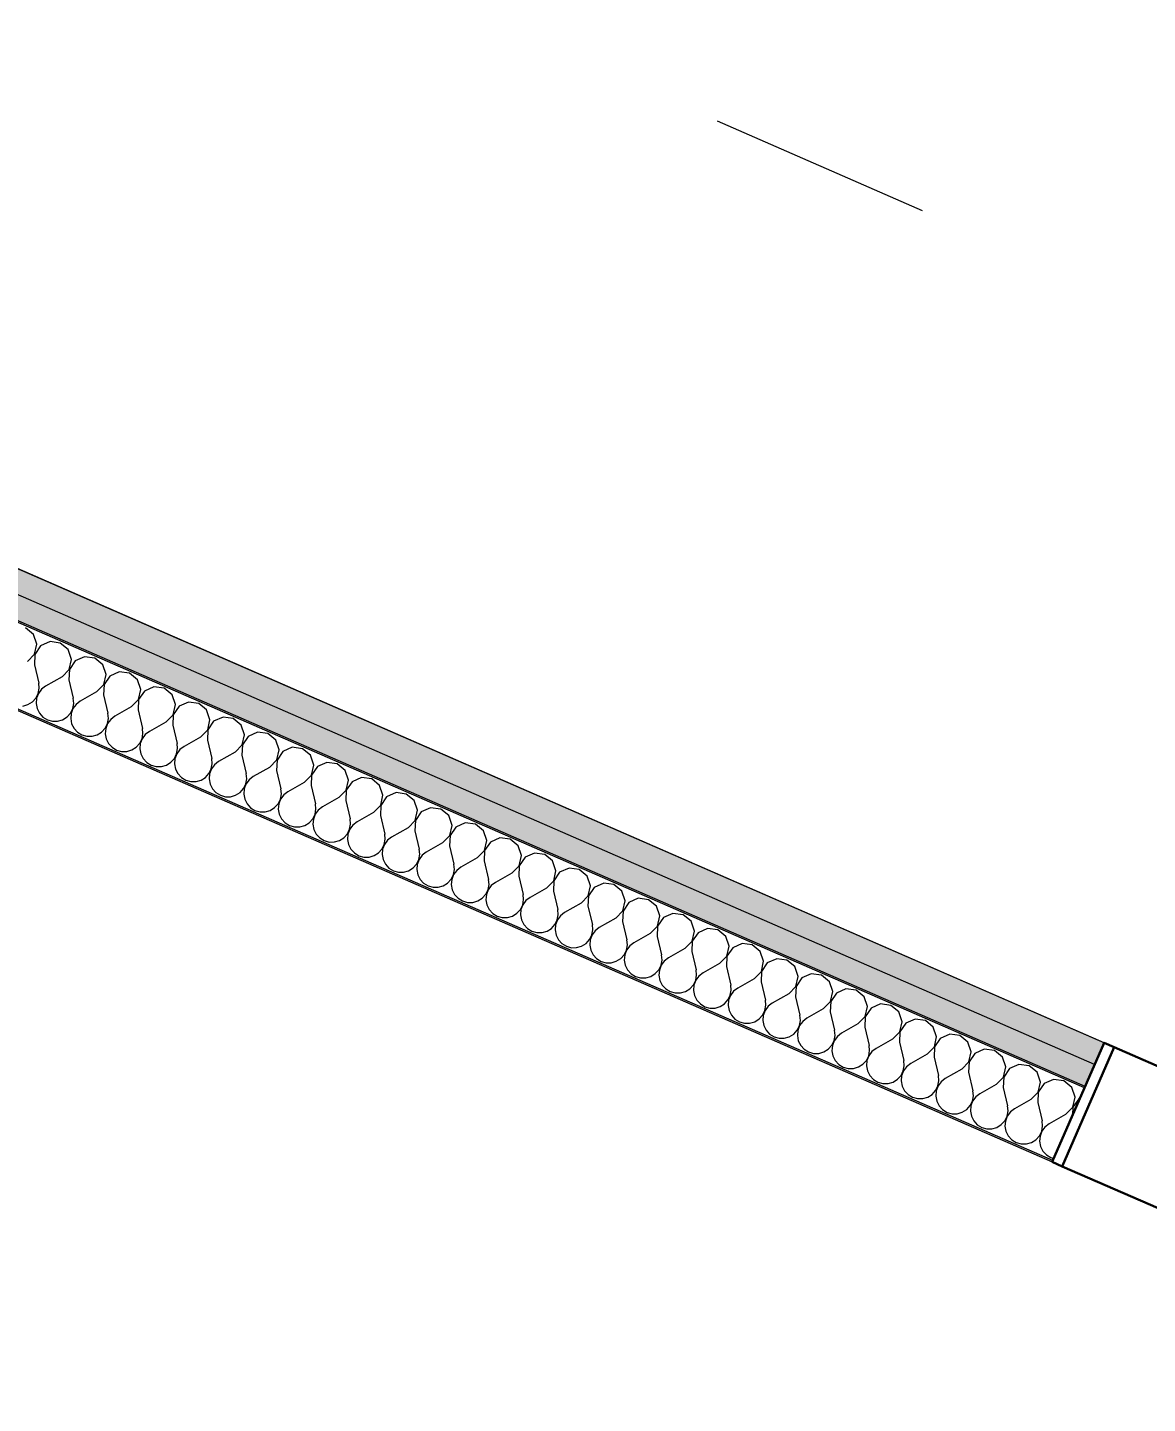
# Model space of a CAD drawing. Header units: millimetres. Extents: x -99530 to 90294, y -97212 to 56397.
# Drawn here: x -27936 to -27230, y -31051 to -30184 of the extents above; entities that cross this region are included whole.
import ezdxf
from ezdxf.enums import TextEntityAlignment as Align

# ---------------------------------------------------------------- set-up
doc = ezdxf.new("R2010")
doc.units = ezdxf.units.MM
doc.header["$MEASUREMENT"] = 0
doc.linetypes.add('Double Dashed', pattern=[1093.611073, 529.166651, -211.666656, 141.111112, -211.666656])
for name, color, linetype in [('New_A-05-M_Gross_Int_Circulation', 7, 'Continuous'), ('New_A-15-MG_Structural_Grid_Phase_2', 7, 'Continuous'), ('New_A-25-M_Wall_Int', 7, 'Continuous'), ('New_A-95-D_Dim_Grid.Dim', 7, 'Continuous'), ('New_ArchiCAD Doors', 7, 'Continuous')]:
    doc.layers.add(name, color=color, linetype=linetype)
for name, color, linetype, lineweight, true_color in [('New_A-05-M_Gross_Int_Circulation_Pen_No__74', 7, 'Continuous', 20, 0x606060), ('New_A-15-MG_Structural_Grid_Phase_2_Pen_No__222', 7, 'Continuous', 13, 0x65af33), ('New_A-25-M_Wall_Int_Pen_No__107', 7, 'Continuous', 15, 0xa6a6a6), ('New_ArchiCAD Doors_Pen_No__43', 7, 'Continuous', 30, 0x444444)]:
    doc.layers.add(name, color=color, linetype=linetype, lineweight=lineweight, true_color=true_color)
for name, color, linetype, lineweight in [('New_A-25-M_Wall_Int_Pen_No__1', 7, 'Continuous', 13), ('New_A-95-D_Dim_Grid.Dim_Pen_No__4', 7, 'Continuous', 20), ('New_ArchiCAD Doors_Pen_No__1', 7, 'Continuous', 13), ('New_ArchiCAD Zone Stamps_Pen_No__6', 7, 'Continuous', 35)]:
    doc.layers.add(name, color=color, linetype=linetype, lineweight=lineweight)
doc.styles.add('GENERATED_STYLE_1', font='')
doc.styles.add('GENERATED_STYLE_3', font='')
doc.styles.add('GENERATED_STYLE_4', font='')
doc.styles.get('GENERATED_STYLE_1').set_extended_font_data('Arial', bold=True)
doc.styles.get('GENERATED_STYLE_3').set_extended_font_data('Arial')
doc.styles.get('GENERATED_STYLE_4').set_extended_font_data('Swis721 BT')
doc.dimstyles.new('GENERATED_STYLE__2', dxfattribs={"dimtxt": 300, "dimasz": 95, "dimexe": 0.18, "dimexo": 0, "dimgap": 0.09, "dimtad": 1, "dimdec": 0, "dimzin": 0, "dimdsep": 46, "dimtxsty": 'GENERATED_STYLE_4', "dimblk": 'ARROWHEAD_2', "dimblk1": 'ARROWHEAD_2', "dimblk2": 'ARROWHEAD_2', "dimcen": 0.09, "dimclrd": 7, "dimclre": 7, "dimclrt": 7, "dimadec": 0, "dimazin": 0, "dimtfac": 1, "dimtdec": 4, "dimtmove": 0, "dimatfit": 3, "dimfxl": 1, "dimtolj": 1, "dimtzin": 0, "dimarcsym": 0})
doc.dimstyles.new('GENERATED_STYLE__3', dxfattribs={"dimtxt": 300, "dimasz": 95, "dimexe": 0.18, "dimexo": 0, "dimgap": 0.09, "dimtad": 1, "dimdec": 0, "dimzin": 0, "dimdsep": 46, "dimtxsty": 'GENERATED_STYLE_4', "dimblk": 'ARROWHEAD_2', "dimblk1": 'ARROWHEAD_2', "dimblk2": 'ARROWHEAD_2', "dimcen": 0.09, "dimclrd": 7, "dimclre": 7, "dimclrt": 7, "dimadec": 0, "dimazin": 0, "dimtfac": 1, "dimtdec": 4, "dimtmove": 2, "dimatfit": 3, "dimfxl": 1, "dimtolj": 1, "dimtzin": 0, "dimarcsym": 0})

# ---------------------------------------------------------------- blocks, each defined once
blk = doc.blocks.new('Entrance Lobby_INB 0150_36_1', base_point=(-25522.95, -29171.48))
at = {"layer": 'New_A-05-M_Gross_Int_Circulation_Pen_No__74', "linetype": 'Continuous'}
blk.add_line((-30866.17, -29250.25), (-23749, -32353.57), dxfattribs=at)
at = {"layer": 'New_ArchiCAD Zone Stamps_Pen_No__6'}
for tag, height, style, p in [('ROOM_NAME', 250, 'GENERATED_STYLE_1', (-26251.09, -27657.51)), ('zoneNameLine2', 250, 'GENERATED_STYLE_1', (-26439.52, -28089.65)), ('ROOM_NUMBER', 200, 'GENERATED_STYLE_3', (-26627.96, -28510.35)), ('measuredAreaCode', 200, 'GENERATED_STYLE_3', (-26784.98, -28870.46)), ('DUMMY_649', 200, 'GENERATED_STYLE_3', (-26477.58, -29004.5)), ('DUMMY_650', 200, 'GENERATED_STYLE_3', (-25988.24, -29217.88)), ('DUMMY_651', 133.33, 'GENERATED_STYLE_3', (-25708.95, -29324.43))]:
    blk.add_attdef(tag, text='', height=height, rotation=336.44041, dxfattribs=dict(at, style=style)).set_placement(p, align=Align.TOP_LEFT)
blk = doc.blocks.new('*X703')
at = {"layer": 'New_A-25-M_Wall_Int_Pen_No__107', "linetype": 'Continuous'}
for p, q in [((-27932.4, -30566.46), (-27937.43, -30562.33)), ((-27930.3, -30572.62), (-27932.4, -30566.46)), ((-27931.75, -30578.96), (-27930.3, -30572.62)), ((-27928, -30573.63), (-27931.66, -30579)), ((-27922.05, -30570.98), (-27928, -30573.63)), ((-27915.6, -30571.85), (-27922.05, -30570.98)), ((-27910.58, -30575.98), (-27915.6, -30571.85)), ((-27936.31, -30583.6), (-27931.75, -30578.96)), ((-27931.66, -30579), (-27931.95, -30585.5)), ((-27908.47, -30582.14), (-27910.58, -30575.98)), ((-27909.92, -30588.48), (-27908.47, -30582.14)), ((-27900.23, -30580.49), (-27906.17, -30583.14)), ((-27893.78, -30581.37), (-27900.23, -30580.49)), ((-27888.75, -30585.5), (-27893.78, -30581.37)), ((-27931.95, -30585.5), (-27929.21, -30597.09)), ((-27914.49, -30593.12), (-27909.92, -30588.48)), ((-27909.83, -30588.52), (-27910.12, -30595.02)), ((-27906.17, -30583.14), (-27909.83, -30588.52)), ((-27886.65, -30591.65), (-27888.75, -30585.5)), ((-27878.4, -30590.01), (-27884.35, -30592.66)), ((-27871.95, -30590.88), (-27878.4, -30590.01)), ((-27866.93, -30595.01), (-27871.95, -30590.88)), ((-27928.9, -30600.36), (-27929.21, -30597.09)), ((-27924.84, -30598.99), (-27927.45, -30600.99)), ((-27914.49, -30593.12), (-27924.84, -30598.99)), ((-27910.12, -30595.02), (-27907.38, -30606.6)), ((-27892.66, -30602.63), (-27888.1, -30598)), ((-27888.01, -30598.04), (-27888.3, -30604.54)), ((-27888.1, -30598), (-27886.65, -30591.65)), ((-27884.35, -30592.66), (-27888.01, -30598.04)), ((-27864.82, -30601.17), (-27866.93, -30595.01)), ((-27856.58, -30599.53), (-27862.52, -30602.18)), ((-27850.13, -30600.4), (-27856.58, -30599.53)), ((-27933.16, -30608.96), (-27930.95, -30606.53)), ((-27930.95, -30606.53), (-27929.5, -30603.59)), ((-27930.57, -30606.7), (-27930.86, -30609.97)), ((-27929.41, -30603.63), (-27930.57, -30606.7)), ((-27929.5, -30603.59), (-27928.9, -30600.36)), ((-27927.45, -30600.99), (-27929.41, -30603.63)), ((-27907.07, -30609.87), (-27907.38, -30606.6)), ((-27903.02, -30608.51), (-27905.62, -30610.51)), ((-27892.66, -30602.63), (-27903.02, -30608.51)), ((-27888.3, -30604.54), (-27885.56, -30616.12)), ((-27870.84, -30612.15), (-27866.27, -30607.51)), ((-27866.18, -30607.55), (-27866.47, -30614.05)), ((-27866.27, -30607.51), (-27864.82, -30601.17)), ((-27862.52, -30602.18), (-27866.18, -30607.55)), ((-27845.1, -30604.53), (-27850.13, -30600.4)), ((-27843, -30610.69), (-27845.1, -30604.53)), ((-27939.1, -30611.61), (-27935.95, -30610.7)), ((-27935.95, -30610.7), (-27933.16, -30608.96)), ((-27930.86, -30609.97), (-27930.23, -30613.19)), ((-27930.23, -30613.19), (-27928.75, -30616.13)), ((-27928.75, -30616.13), (-27926.53, -30618.54)), ((-27911.33, -30618.48), (-27909.13, -30616.05)), ((-27909.13, -30616.05), (-27907.67, -30613.1)), ((-27908.75, -30616.21), (-27909.03, -30619.49)), ((-27907.58, -30613.14), (-27908.75, -30616.21)), ((-27907.67, -30613.1), (-27907.07, -30609.87)), ((-27905.62, -30610.51), (-27907.58, -30613.14)), ((-27885.25, -30619.39), (-27885.56, -30616.12)), ((-27870.84, -30612.15), (-27881.19, -30618.02)), ((-27866.47, -30614.05), (-27863.73, -30625.64)), ((-27849.01, -30621.67), (-27844.45, -30617.03)), ((-27844.36, -30617.07), (-27844.65, -30623.57)), ((-27844.45, -30617.03), (-27843, -30610.69)), ((-27840.7, -30611.69), (-27844.36, -30617.07)), ((-27834.75, -30609.04), (-27840.7, -30611.69)), ((-27828.3, -30609.92), (-27834.75, -30609.04)), ((-27823.28, -30614.05), (-27828.3, -30609.92)), ((-27821.17, -30620.2), (-27823.28, -30614.05)), ((-27926.53, -30618.54), (-27923.73, -30620.26)), ((-27923.73, -30620.26), (-27920.56, -30621.14)), ((-27920.56, -30621.14), (-27917.28, -30621.13)), ((-27917.28, -30621.13), (-27914.12, -30620.22)), ((-27914.12, -30620.22), (-27911.33, -30618.48)), ((-27909.03, -30619.49), (-27908.41, -30622.71)), ((-27908.41, -30622.71), (-27906.93, -30625.64)), ((-27906.93, -30625.64), (-27904.7, -30628.06)), ((-27889.51, -30628), (-27887.3, -30625.56)), ((-27887.3, -30625.56), (-27885.85, -30622.62)), ((-27886.92, -30625.73), (-27887.21, -30629)), ((-27885.76, -30622.66), (-27886.92, -30625.73)), ((-27885.85, -30622.62), (-27885.25, -30619.39)), ((-27883.8, -30620.02), (-27885.76, -30622.66)), ((-27881.19, -30618.02), (-27883.8, -30620.02)), ((-27863.42, -30628.91), (-27863.73, -30625.64)), ((-27849.01, -30621.67), (-27859.37, -30627.54)), ((-27844.65, -30623.57), (-27841.91, -30635.15)), ((-27822.62, -30626.55), (-27821.17, -30620.2)), ((-27818.87, -30621.21), (-27822.53, -30626.59)), ((-27812.93, -30618.56), (-27818.87, -30621.21)), ((-27806.48, -30619.43), (-27812.93, -30618.56)), ((-27801.45, -30623.56), (-27806.48, -30619.43)), ((-27799.35, -30629.72), (-27801.45, -30623.56)), ((-27904.7, -30628.06), (-27901.9, -30629.77)), ((-27901.9, -30629.77), (-27898.74, -30630.66)), ((-27898.74, -30630.66), (-27895.45, -30630.65)), ((-27895.45, -30630.65), (-27892.3, -30629.74)), ((-27892.3, -30629.74), (-27889.51, -30628)), ((-27887.21, -30629), (-27886.58, -30632.23)), ((-27886.58, -30632.23), (-27885.1, -30635.16)), ((-27865.48, -30635.08), (-27864.02, -30632.14)), ((-27863.93, -30632.18), (-27865.1, -30635.25)), ((-27864.02, -30632.14), (-27863.42, -30628.91)), ((-27861.97, -30629.54), (-27863.93, -30632.18)), ((-27859.37, -30627.54), (-27861.97, -30629.54)), ((-27827.19, -30631.18), (-27837.54, -30637.06)), ((-27827.19, -30631.18), (-27822.62, -30626.55)), ((-27822.53, -30626.59), (-27822.82, -30633.09)), ((-27822.82, -30633.09), (-27820.08, -30644.67)), ((-27800.8, -30636.06), (-27799.35, -30629.72)), ((-27797.05, -30630.73), (-27800.71, -30636.1)), ((-27791.1, -30628.08), (-27797.05, -30630.73)), ((-27784.66, -30628.95), (-27791.1, -30628.08)), ((-27779.63, -30633.08), (-27784.66, -30628.95)), ((-27777.53, -30639.24), (-27779.63, -30633.08)), ((-27885.1, -30635.16), (-27882.88, -30637.58)), ((-27882.88, -30637.58), (-27880.08, -30639.29)), ((-27880.08, -30639.29), (-27876.91, -30640.18)), ((-27876.91, -30640.18), (-27873.63, -30640.16)), ((-27873.63, -30640.16), (-27870.47, -30639.25)), ((-27870.47, -30639.25), (-27867.68, -30637.52)), ((-27867.68, -30637.52), (-27865.48, -30635.08)), ((-27865.1, -30635.25), (-27865.38, -30638.52)), ((-27865.38, -30638.52), (-27864.76, -30641.74)), ((-27864.76, -30641.74), (-27863.28, -30644.68)), ((-27843.65, -30644.6), (-27842.2, -30641.65)), ((-27842.11, -30641.69), (-27843.27, -30644.76)), ((-27842.2, -30641.65), (-27841.6, -30638.42)), ((-27840.15, -30639.06), (-27842.11, -30641.69)), ((-27841.6, -30638.42), (-27841.91, -30635.15)), ((-27837.54, -30637.06), (-27840.15, -30639.06)), ((-27805.36, -30640.7), (-27815.72, -30646.57)), ((-27805.36, -30640.7), (-27800.8, -30636.06)), ((-27800.71, -30636.1), (-27801, -30642.6)), ((-27801, -30642.6), (-27798.26, -30654.19)), ((-27778.97, -30645.58), (-27777.53, -30639.24)), ((-27775.22, -30640.24), (-27778.88, -30645.62)), ((-27769.28, -30637.59), (-27775.22, -30640.24)), ((-27762.83, -30638.47), (-27769.28, -30637.59)), ((-27757.8, -30642.6), (-27762.83, -30638.47)), ((-27755.7, -30648.76), (-27757.8, -30642.6)), ((-27863.28, -30644.68), (-27861.05, -30647.09)), ((-27861.05, -30647.09), (-27858.25, -30648.81)), ((-27858.25, -30648.81), (-27855.09, -30649.69)), ((-27855.09, -30649.69), (-27851.8, -30649.68)), ((-27851.8, -30649.68), (-27848.65, -30648.77)), ((-27848.65, -30648.77), (-27845.86, -30647.03)), ((-27845.86, -30647.03), (-27843.65, -30644.6)), ((-27843.27, -30644.76), (-27843.56, -30648.04)), ((-27843.56, -30648.04), (-27842.93, -30651.26)), ((-27842.93, -30651.26), (-27841.45, -30654.19)), ((-27821.83, -30654.12), (-27820.37, -30651.17)), ((-27820.28, -30651.21), (-27821.45, -30654.28)), ((-27820.37, -30651.17), (-27819.77, -30647.94)), ((-27818.32, -30648.57), (-27820.28, -30651.21)), ((-27819.77, -30647.94), (-27820.08, -30644.67)), ((-27815.72, -30646.57), (-27818.32, -30648.57)), ((-27783.54, -30650.22), (-27793.89, -30656.09)), ((-27783.54, -30650.22), (-27778.97, -30645.58)), ((-27778.88, -30645.62), (-27779.17, -30652.12)), ((-27779.17, -30652.12), (-27776.43, -30663.7)), ((-27757.15, -30655.1), (-27755.7, -30648.76)), ((-27753.4, -30649.76), (-27757.06, -30655.14)), ((-27747.45, -30647.11), (-27753.4, -30649.76)), ((-27741.01, -30647.98), (-27747.45, -30647.11)), ((-27735.98, -30652.11), (-27741.01, -30647.98)), ((-27733.88, -30658.27), (-27735.98, -30652.11)), ((-27841.45, -30654.19), (-27839.23, -30656.61)), ((-27839.23, -30656.61), (-27836.43, -30658.32)), ((-27836.43, -30658.32), (-27833.26, -30659.21)), ((-27833.26, -30659.21), (-27829.98, -30659.2)), ((-27829.98, -30659.2), (-27826.82, -30658.29)), ((-27826.82, -30658.29), (-27824.04, -30656.55)), ((-27824.04, -30656.55), (-27821.83, -30654.12)), ((-27821.45, -30654.28), (-27821.73, -30657.55)), ((-27821.73, -30657.55), (-27821.11, -30660.78)), ((-27821.11, -30660.78), (-27819.63, -30663.71)), ((-27800, -30663.63), (-27798.55, -30660.69)), ((-27798.46, -30660.73), (-27799.62, -30663.8)), ((-27798.55, -30660.69), (-27797.95, -30657.46)), ((-27796.5, -30658.09), (-27798.46, -30660.73)), ((-27797.95, -30657.46), (-27798.26, -30654.19)), ((-27793.89, -30656.09), (-27796.5, -30658.09)), ((-27761.71, -30659.73), (-27772.07, -30665.61)), ((-27761.71, -30659.73), (-27757.15, -30655.1)), ((-27757.06, -30655.14), (-27757.35, -30661.64)), ((-27735.32, -30664.62), (-27733.88, -30658.27)), ((-27731.57, -30659.28), (-27735.23, -30664.65)), ((-27725.63, -30656.63), (-27731.57, -30659.28)), ((-27719.18, -30657.5), (-27725.63, -30656.63)), ((-27714.15, -30661.63), (-27719.18, -30657.5)), ((-27819.63, -30663.71), (-27817.4, -30666.13)), ((-27817.4, -30666.13), (-27814.6, -30667.84)), ((-27814.6, -30667.84), (-27811.44, -30668.73)), ((-27811.44, -30668.73), (-27808.15, -30668.71)), ((-27808.15, -30668.71), (-27805, -30667.8)), ((-27805, -30667.8), (-27802.21, -30666.07)), ((-27802.21, -30666.07), (-27800, -30663.63)), ((-27799.62, -30663.8), (-27799.91, -30667.07)), ((-27799.91, -30667.07), (-27799.28, -30670.29)), ((-27776.72, -30670.2), (-27776.12, -30666.98)), ((-27774.67, -30667.61), (-27776.63, -30670.24)), ((-27776.12, -30666.98), (-27776.43, -30663.7)), ((-27772.07, -30665.61), (-27774.67, -30667.61)), ((-27757.35, -30661.64), (-27754.61, -30673.22)), ((-27739.89, -30669.25), (-27750.24, -30675.13)), ((-27739.89, -30669.25), (-27735.32, -30664.62)), ((-27735.23, -30664.65), (-27735.52, -30671.15)), ((-27712.05, -30667.79), (-27714.15, -30661.63)), ((-27713.5, -30674.13), (-27712.05, -30667.79)), ((-27709.75, -30668.79), (-27713.41, -30674.17)), ((-27703.8, -30666.15), (-27709.75, -30668.79)), ((-27697.36, -30667.02), (-27703.8, -30666.15)), ((-27692.33, -30671.15), (-27697.36, -30667.02)), ((-27799.28, -30670.29), (-27797.8, -30673.23)), ((-27797.8, -30673.23), (-27795.58, -30675.64)), ((-27795.58, -30675.64), (-27792.78, -30677.36)), ((-27792.78, -30677.36), (-27789.61, -30678.24)), ((-27789.61, -30678.24), (-27786.33, -30678.23)), ((-27786.33, -30678.23), (-27783.17, -30677.32)), ((-27783.17, -30677.32), (-27780.39, -30675.58)), ((-27780.39, -30675.58), (-27778.18, -30673.15)), ((-27778.18, -30673.15), (-27776.72, -30670.2)), ((-27777.8, -30673.31), (-27778.08, -30676.59)), ((-27778.08, -30676.59), (-27777.46, -30679.81)), ((-27776.63, -30670.24), (-27777.8, -30673.31)), ((-27754.9, -30679.72), (-27754.3, -30676.49)), ((-27752.85, -30677.12), (-27754.81, -30679.76)), ((-27754.3, -30676.49), (-27754.61, -30673.22)), ((-27750.24, -30675.13), (-27752.85, -30677.12)), ((-27735.52, -30671.15), (-27732.78, -30682.74)), ((-27718.06, -30678.77), (-27713.5, -30674.13)), ((-27713.41, -30674.17), (-27713.7, -30680.67)), ((-27690.23, -30677.31), (-27692.33, -30671.15)), ((-27691.67, -30683.65), (-27690.23, -30677.31)), ((-27687.92, -30678.31), (-27691.58, -30683.69)), ((-27681.98, -30675.66), (-27687.92, -30678.31)), ((-27675.53, -30676.53), (-27681.98, -30675.66)), ((-27670.5, -30680.67), (-27675.53, -30676.53)), ((-27777.46, -30679.81), (-27775.98, -30682.74)), ((-27775.98, -30682.74), (-27773.75, -30685.16)), ((-27773.75, -30685.16), (-27770.95, -30686.87)), ((-27770.95, -30686.87), (-27767.79, -30687.76)), ((-27764.5, -30687.75), (-27761.35, -30686.84)), ((-27761.35, -30686.84), (-27758.56, -30685.1)), ((-27758.56, -30685.1), (-27756.35, -30682.67)), ((-27756.35, -30682.67), (-27754.9, -30679.72)), ((-27755.97, -30682.83), (-27756.26, -30686.1)), ((-27756.26, -30686.1), (-27755.63, -30689.33)), ((-27754.81, -30679.76), (-27755.97, -30682.83)), ((-27733.07, -30689.24), (-27732.48, -30686.01)), ((-27731.02, -30686.64), (-27732.98, -30689.28)), ((-27732.48, -30686.01), (-27732.78, -30682.74)), ((-27728.42, -30684.64), (-27731.02, -30686.64)), ((-27718.06, -30678.77), (-27728.42, -30684.64)), ((-27713.7, -30680.67), (-27710.96, -30692.26)), ((-27696.24, -30688.28), (-27691.67, -30683.65)), ((-27691.58, -30683.69), (-27691.87, -30690.19)), ((-27668.4, -30686.82), (-27670.5, -30680.67)), ((-27669.85, -30693.17), (-27668.4, -30686.82)), ((-27660.15, -30685.18), (-27666.1, -30687.83)), ((-27653.71, -30686.05), (-27660.15, -30685.18)), ((-27648.68, -30690.18), (-27653.71, -30686.05)), ((-27767.79, -30687.76), (-27764.5, -30687.75)), ((-27755.63, -30689.33), (-27754.15, -30692.26)), ((-27754.15, -30692.26), (-27751.93, -30694.68)), ((-27751.93, -30694.68), (-27749.13, -30696.39)), ((-27739.52, -30696.35), (-27736.74, -30694.62)), ((-27736.74, -30694.62), (-27734.53, -30692.18)), ((-27734.53, -30692.18), (-27733.07, -30689.24)), ((-27734.15, -30692.35), (-27734.43, -30695.62)), ((-27734.43, -30695.62), (-27733.81, -30698.85)), ((-27732.98, -30689.28), (-27734.15, -30692.35)), ((-27711.25, -30698.76), (-27710.65, -30695.53)), ((-27710.65, -30695.53), (-27710.96, -30692.26)), ((-27706.59, -30694.16), (-27709.2, -30696.16)), ((-27696.24, -30688.28), (-27706.59, -30694.16)), ((-27691.87, -30690.19), (-27689.13, -30701.77)), ((-27674.41, -30697.8), (-27669.85, -30693.17)), ((-27669.76, -30693.2), (-27670.05, -30699.7)), ((-27666.1, -30687.83), (-27669.76, -30693.2)), ((-27646.58, -30696.34), (-27648.68, -30690.18)), ((-27638.33, -30694.7), (-27644.27, -30697.34)), ((-27631.88, -30695.57), (-27638.33, -30694.7)), ((-27626.85, -30699.7), (-27631.88, -30695.57)), ((-27749.13, -30696.39), (-27745.96, -30697.28)), ((-27745.96, -30697.28), (-27742.68, -30697.26)), ((-27742.68, -30697.26), (-27739.52, -30696.35)), ((-27733.81, -30698.85), (-27732.33, -30701.78)), ((-27732.33, -30701.78), (-27730.1, -30704.19)), ((-27730.1, -30704.19), (-27727.3, -30705.91)), ((-27717.7, -30705.87), (-27714.91, -30704.13)), ((-27714.91, -30704.13), (-27712.7, -30701.7)), ((-27712.7, -30701.7), (-27711.25, -30698.76)), ((-27712.32, -30701.86), (-27712.61, -30705.14)), ((-27711.16, -30698.79), (-27712.32, -30701.86)), ((-27709.2, -30696.16), (-27711.16, -30698.79)), ((-27688.83, -30705.04), (-27689.13, -30701.77)), ((-27684.77, -30703.68), (-27687.37, -30705.67)), ((-27674.41, -30697.8), (-27684.77, -30703.68)), ((-27670.05, -30699.7), (-27667.31, -30711.29)), ((-27652.59, -30707.32), (-27648.02, -30702.68)), ((-27647.94, -30702.72), (-27648.22, -30709.22)), ((-27648.02, -30702.68), (-27646.58, -30696.34)), ((-27644.27, -30697.34), (-27647.94, -30702.72)), ((-27624.75, -30705.86), (-27626.85, -30699.7)), ((-27616.5, -30704.21), (-27622.45, -30706.86)), ((-27610.06, -30705.08), (-27616.5, -30704.21)), ((-27727.3, -30705.91), (-27724.14, -30706.79)), ((-27724.14, -30706.79), (-27720.85, -30706.78)), ((-27720.85, -30706.78), (-27717.7, -30705.87)), ((-27712.61, -30705.14), (-27711.98, -30708.36)), ((-27711.98, -30708.36), (-27710.5, -30711.29)), ((-27710.5, -30711.29), (-27708.28, -30713.71)), ((-27693.09, -30713.65), (-27690.88, -30711.22)), ((-27690.88, -30711.22), (-27689.42, -30708.27)), ((-27690.5, -30711.38), (-27690.78, -30714.65)), ((-27689.33, -30708.31), (-27690.5, -30711.38)), ((-27689.42, -30708.27), (-27688.83, -30705.04)), ((-27687.37, -30705.67), (-27689.33, -30708.31)), ((-27667, -30714.56), (-27667.31, -30711.29)), ((-27652.59, -30707.32), (-27662.94, -30713.19)), ((-27648.22, -30709.22), (-27645.48, -30720.81)), ((-27630.76, -30716.83), (-27626.2, -30712.2)), ((-27626.11, -30712.24), (-27626.4, -30718.74)), ((-27626.2, -30712.2), (-27624.75, -30705.86)), ((-27622.45, -30706.86), (-27626.11, -30712.24)), ((-27605.03, -30709.22), (-27610.06, -30705.08)), ((-27602.93, -30715.37), (-27605.03, -30709.22)), ((-27708.28, -30713.71), (-27705.48, -30715.43)), ((-27705.48, -30715.43), (-27702.31, -30716.31)), ((-27702.31, -30716.31), (-27699.03, -30716.3)), ((-27699.03, -30716.3), (-27695.87, -30715.39)), ((-27695.87, -30715.39), (-27693.09, -30713.65)), ((-27690.78, -30714.65), (-27690.16, -30717.88)), ((-27690.16, -30717.88), (-27688.68, -30720.81)), ((-27688.68, -30720.81), (-27686.45, -30723.23)), ((-27671.26, -30723.17), (-27669.05, -30720.73)), ((-27669.05, -30720.73), (-27667.6, -30717.79)), ((-27668.68, -30720.9), (-27668.96, -30724.17)), ((-27667.51, -30717.83), (-27668.68, -30720.9)), ((-27667.6, -30717.79), (-27667, -30714.56)), ((-27665.55, -30715.19), (-27667.51, -30717.83)), ((-27662.94, -30713.19), (-27665.55, -30715.19)), ((-27645.18, -30724.08), (-27645.48, -30720.81)), ((-27630.76, -30716.83), (-27641.12, -30722.71)), ((-27626.4, -30718.74), (-27623.66, -30730.32)), ((-27604.37, -30721.72), (-27602.93, -30715.37)), ((-27600.62, -30716.38), (-27604.29, -30721.75)), ((-27594.68, -30713.73), (-27600.62, -30716.38)), ((-27588.23, -30714.6), (-27594.68, -30713.73)), ((-27583.2, -30718.73), (-27588.23, -30714.6)), ((-27581.1, -30724.89), (-27583.2, -30718.73)), ((-27686.45, -30723.23), (-27683.65, -30724.94)), ((-27683.65, -30724.94), (-27680.49, -30725.83)), ((-27680.49, -30725.83), (-27677.2, -30725.81)), ((-27677.2, -30725.81), (-27674.05, -30724.9)), ((-27674.05, -30724.9), (-27671.26, -30723.17)), ((-27668.96, -30724.17), (-27668.33, -30727.4)), ((-27668.33, -30727.4), (-27666.85, -30730.33)), ((-27666.85, -30730.33), (-27664.63, -30732.74)), ((-27649.44, -30732.68), (-27647.23, -30730.25)), ((-27647.23, -30730.25), (-27645.77, -30727.31)), ((-27645.68, -30727.34), (-27646.85, -30730.41)), ((-27645.77, -30727.31), (-27645.18, -30724.08)), ((-27643.72, -30724.71), (-27645.68, -30727.34)), ((-27641.12, -30722.71), (-27643.72, -30724.71)), ((-27623.35, -30733.59), (-27623.66, -30730.32)), ((-27608.94, -30726.35), (-27619.29, -30732.23)), ((-27608.94, -30726.35), (-27604.37, -30721.72)), ((-27604.29, -30721.75), (-27604.57, -30728.25)), ((-27604.57, -30728.25), (-27601.83, -30739.84)), ((-27582.55, -30731.23), (-27581.1, -30724.89)), ((-27578.8, -30725.89), (-27582.46, -30731.27)), ((-27572.85, -30723.25), (-27578.8, -30725.89)), ((-27566.41, -30724.12), (-27572.85, -30723.25)), ((-27561.38, -30728.25), (-27566.41, -30724.12)), ((-27559.28, -30734.41), (-27561.38, -30728.25)), ((-27664.63, -30732.74), (-27661.83, -30734.46)), ((-27661.83, -30734.46), (-27658.66, -30735.34)), ((-27658.66, -30735.34), (-27655.38, -30735.33)), ((-27655.38, -30735.33), (-27652.22, -30734.42)), ((-27652.22, -30734.42), (-27649.44, -30732.68)), ((-27646.85, -30730.41), (-27647.13, -30733.69)), ((-27647.13, -30733.69), (-27646.51, -30736.91)), ((-27646.51, -30736.91), (-27645.03, -30739.84)), ((-27625.41, -30739.77), (-27623.95, -30736.82)), ((-27623.86, -30736.86), (-27625.03, -30739.93)), ((-27623.95, -30736.82), (-27623.35, -30733.59)), ((-27621.9, -30734.22), (-27623.86, -30736.86)), ((-27619.29, -30732.23), (-27621.9, -30734.22)), ((-27587.11, -30735.87), (-27597.47, -30741.74)), ((-27587.11, -30735.87), (-27582.55, -30731.23)), ((-27582.46, -30731.27), (-27582.75, -30737.77)), ((-27582.75, -30737.77), (-27580.01, -30749.36)), ((-27560.72, -30740.75), (-27559.28, -30734.41)), ((-27556.97, -30735.41), (-27560.64, -30740.79)), ((-27551.03, -30732.76), (-27556.97, -30735.41)), ((-27544.58, -30733.63), (-27551.03, -30732.76)), ((-27539.56, -30737.77), (-27544.58, -30733.63)), ((-27537.45, -30743.92), (-27539.56, -30737.77)), ((-27645.03, -30739.84), (-27642.8, -30742.26)), ((-27642.8, -30742.26), (-27640, -30743.98)), ((-27640, -30743.98), (-27636.84, -30744.86)), ((-27636.84, -30744.86), (-27633.55, -30744.85)), ((-27633.55, -30744.85), (-27630.4, -30743.94)), ((-27630.4, -30743.94), (-27627.61, -30742.2)), ((-27627.61, -30742.2), (-27625.41, -30739.77)), ((-27625.03, -30739.93), (-27625.31, -30743.2)), ((-27625.31, -30743.2), (-27624.68, -30746.43)), ((-27624.68, -30746.43), (-27623.2, -30749.36)), ((-27603.58, -30749.28), (-27602.12, -30746.34)), ((-27602.03, -30746.38), (-27603.2, -30749.45)), ((-27602.12, -30746.34), (-27601.53, -30743.11)), ((-27600.07, -30743.74), (-27602.03, -30746.38)), ((-27601.53, -30743.11), (-27601.83, -30739.84)), ((-27597.47, -30741.74), (-27600.07, -30743.74)), ((-27565.29, -30745.38), (-27575.64, -30751.26)), ((-27565.29, -30745.38), (-27560.72, -30740.75)), ((-27560.64, -30740.79), (-27560.92, -30747.29)), ((-27560.92, -30747.29), (-27558.18, -30758.87)), ((-27538.9, -30750.27), (-27537.45, -30743.92)), ((-27535.15, -30744.93), (-27538.81, -30750.3)), ((-27529.2, -30742.28), (-27535.15, -30744.93)), ((-27522.76, -30743.15), (-27529.2, -30742.28)), ((-27517.73, -30747.28), (-27522.76, -30743.15)), ((-27515.63, -30753.44), (-27517.73, -30747.28)), ((-27623.2, -30749.36), (-27620.98, -30751.78)), ((-27620.98, -30751.78), (-27618.18, -30753.49)), ((-27618.18, -30753.49), (-27615.01, -30754.38)), ((-27615.01, -30754.38), (-27611.73, -30754.36)), ((-27611.73, -30754.36), (-27608.57, -30753.45)), ((-27608.57, -30753.45), (-27605.79, -30751.72)), ((-27605.79, -30751.72), (-27603.58, -30749.28)), ((-27603.2, -30749.45), (-27603.48, -30752.72)), ((-27603.48, -30752.72), (-27602.86, -30755.95)), ((-27602.86, -30755.95), (-27601.38, -30758.88)), ((-27581.76, -30758.8), (-27580.3, -30755.86)), ((-27580.21, -30755.89), (-27581.38, -30758.96)), ((-27580.3, -30755.86), (-27579.7, -30752.63)), ((-27578.25, -30753.26), (-27580.21, -30755.89)), ((-27579.7, -30752.63), (-27580.01, -30749.36)), ((-27575.64, -30751.26), (-27578.25, -30753.26)), ((-27543.46, -30754.9), (-27553.82, -30760.78)), ((-27543.46, -30754.9), (-27538.9, -30750.27)), ((-27538.81, -30750.3), (-27539.1, -30756.8)), ((-27517.07, -30759.78), (-27515.63, -30753.44)), ((-27513.32, -30754.44), (-27516.99, -30759.82)), ((-27507.38, -30751.8), (-27513.32, -30754.44)), ((-27500.93, -30752.67), (-27507.38, -30751.8)), ((-27495.91, -30756.8), (-27500.93, -30752.67)), ((-27601.38, -30758.88), (-27599.15, -30761.29)), ((-27599.15, -30761.29), (-27596.35, -30763.01)), ((-27596.35, -30763.01), (-27593.19, -30763.89)), ((-27593.19, -30763.89), (-27589.9, -30763.88)), ((-27589.9, -30763.88), (-27586.75, -30762.97)), ((-27586.75, -30762.97), (-27583.96, -30761.23)), ((-27583.96, -30761.23), (-27581.76, -30758.8)), ((-27581.38, -30758.96), (-27581.66, -30762.24)), ((-27581.66, -30762.24), (-27581.03, -30765.46)), ((-27558.47, -30765.37), (-27557.88, -30762.14)), ((-27556.42, -30762.78), (-27558.39, -30765.41)), ((-27557.88, -30762.14), (-27558.18, -30758.87)), ((-27553.82, -30760.78), (-27556.42, -30762.78)), ((-27539.1, -30756.8), (-27536.36, -30768.39)), ((-27521.64, -30764.42), (-27531.99, -30770.29)), ((-27521.64, -30764.42), (-27517.07, -30759.78)), ((-27516.99, -30759.82), (-27517.28, -30766.32)), ((-27493.8, -30762.96), (-27495.91, -30756.8)), ((-27495.25, -30769.3), (-27493.8, -30762.96)), ((-27491.5, -30763.96), (-27495.16, -30769.34)), ((-27485.55, -30761.31), (-27491.5, -30763.96)), ((-27479.11, -30762.18), (-27485.55, -30761.31)), ((-27474.08, -30766.32), (-27479.11, -30762.18)), ((-27581.03, -30765.46), (-27579.55, -30768.39)), ((-27579.55, -30768.39), (-27577.33, -30770.81)), ((-27577.33, -30770.81), (-27574.53, -30772.53)), ((-27574.53, -30772.53), (-27571.36, -30773.41)), ((-27571.36, -30773.41), (-27568.08, -30773.4)), ((-27568.08, -30773.4), (-27564.92, -30772.49)), ((-27564.92, -30772.49), (-27562.14, -30770.75)), ((-27562.14, -30770.75), (-27559.93, -30768.32)), ((-27559.93, -30768.32), (-27558.47, -30765.37)), ((-27559.55, -30768.48), (-27559.83, -30771.75)), ((-27559.83, -30771.75), (-27559.21, -30774.98)), ((-27558.39, -30765.41), (-27559.55, -30768.48)), ((-27536.65, -30774.89), (-27536.05, -30771.66)), ((-27534.6, -30772.29), (-27536.56, -30774.93)), ((-27536.05, -30771.66), (-27536.36, -30768.39)), ((-27531.99, -30770.29), (-27534.6, -30772.29)), ((-27517.28, -30766.32), (-27514.53, -30777.91)), ((-27499.82, -30773.93), (-27495.25, -30769.3)), ((-27495.16, -30769.34), (-27495.45, -30775.84)), ((-27471.98, -30772.47), (-27474.08, -30766.32)), ((-27473.42, -30778.82), (-27471.98, -30772.47)), ((-27469.67, -30773.48), (-27473.34, -30778.85)), ((-27463.73, -30770.83), (-27469.67, -30773.48)), ((-27457.28, -30771.7), (-27463.73, -30770.83)), ((-27452.26, -30775.83), (-27457.28, -30771.7)), ((-27559.21, -30774.98), (-27557.73, -30777.91)), ((-27557.73, -30777.91), (-27555.5, -30780.33)), ((-27555.5, -30780.33), (-27552.7, -30782.04)), ((-27552.7, -30782.04), (-27549.54, -30782.93)), ((-27546.25, -30782.91), (-27543.1, -30782)), ((-27543.1, -30782), (-27540.31, -30780.27)), ((-27540.31, -30780.27), (-27538.11, -30777.83)), ((-27538.11, -30777.83), (-27536.65, -30774.89)), ((-27537.73, -30778), (-27538.01, -30781.27)), ((-27538.01, -30781.27), (-27537.38, -30784.5)), ((-27536.56, -30774.93), (-27537.73, -30778)), ((-27514.82, -30784.41), (-27514.23, -30781.18)), ((-27512.78, -30781.81), (-27514.74, -30784.44)), ((-27514.23, -30781.18), (-27514.53, -30777.91)), ((-27510.17, -30779.81), (-27512.78, -30781.81)), ((-27499.82, -30773.93), (-27510.17, -30779.81)), ((-27495.45, -30775.84), (-27492.71, -30787.42)), ((-27477.99, -30783.45), (-27473.42, -30778.82)), ((-27473.34, -30778.85), (-27473.63, -30785.35)), ((-27450.15, -30781.99), (-27452.26, -30775.83)), ((-27451.6, -30788.33), (-27450.15, -30781.99)), ((-27441.9, -30780.35), (-27447.85, -30782.99)), ((-27435.46, -30781.22), (-27441.9, -30780.35)), ((-27430.43, -30785.35), (-27435.46, -30781.22)), ((-27549.54, -30782.93), (-27546.25, -30782.91)), ((-27537.38, -30784.5), (-27535.9, -30787.43)), ((-27535.9, -30787.43), (-27533.68, -30789.84)), ((-27533.68, -30789.84), (-27530.88, -30791.56)), ((-27521.27, -30791.52), (-27518.49, -30789.78)), ((-27518.49, -30789.78), (-27516.28, -30787.35)), ((-27516.28, -30787.35), (-27514.82, -30784.41)), ((-27515.9, -30787.51), (-27516.18, -30790.79)), ((-27516.18, -30790.79), (-27515.56, -30794.01)), ((-27514.74, -30784.44), (-27515.9, -30787.51)), ((-27493, -30793.92), (-27492.4, -30790.69)), ((-27492.4, -30790.69), (-27492.71, -30787.42)), ((-27488.34, -30789.33), (-27490.95, -30791.33)), ((-27477.99, -30783.45), (-27488.34, -30789.33)), ((-27473.63, -30785.35), (-27470.88, -30796.94)), ((-27456.17, -30792.97), (-27451.6, -30788.33)), ((-27451.51, -30788.37), (-27451.8, -30794.87)), ((-27447.85, -30782.99), (-27451.51, -30788.37)), ((-27428.33, -30791.51), (-27430.43, -30785.35)), ((-27420.08, -30789.86), (-27426.02, -30792.51)), ((-27413.63, -30790.73), (-27420.08, -30789.86)), ((-27408.61, -30794.87), (-27413.63, -30790.73)), ((-27530.88, -30791.56), (-27527.71, -30792.44)), ((-27527.71, -30792.44), (-27524.43, -30792.43)), ((-27524.43, -30792.43), (-27521.27, -30791.52)), ((-27515.56, -30794.01), (-27514.08, -30796.94)), ((-27514.08, -30796.94), (-27511.85, -30799.36)), ((-27511.85, -30799.36), (-27509.05, -30801.08)), ((-27499.45, -30801.04), (-27496.66, -30799.3)), ((-27496.66, -30799.3), (-27494.46, -30796.87)), ((-27494.46, -30796.87), (-27493, -30793.92)), ((-27494.08, -30797.03), (-27494.36, -30800.3)), ((-27492.91, -30793.96), (-27494.08, -30797.03)), ((-27490.95, -30791.33), (-27492.91, -30793.96)), ((-27470.58, -30800.21), (-27470.88, -30796.94)), ((-27466.52, -30798.84), (-27469.13, -30800.84)), ((-27456.17, -30792.97), (-27466.52, -30798.84)), ((-27451.8, -30794.87), (-27449.06, -30806.46)), ((-27434.34, -30802.48), (-27429.77, -30797.85)), ((-27429.69, -30797.89), (-27429.98, -30804.39)), ((-27429.77, -30797.85), (-27428.33, -30791.51)), ((-27426.02, -30792.51), (-27429.69, -30797.89)), ((-27406.5, -30801.02), (-27408.61, -30794.87)), ((-27398.26, -30799.38), (-27404.2, -30802.03)), ((-27391.81, -30800.25), (-27398.26, -30799.38)), ((-27509.05, -30801.08), (-27505.89, -30801.96)), ((-27505.89, -30801.96), (-27502.61, -30801.95)), ((-27502.61, -30801.95), (-27499.45, -30801.04)), ((-27494.36, -30800.3), (-27493.73, -30803.53)), ((-27493.73, -30803.53), (-27492.25, -30806.46)), ((-27492.25, -30806.46), (-27490.03, -30808.88)), ((-27474.84, -30808.82), (-27472.63, -30806.38)), ((-27472.63, -30806.38), (-27471.17, -30803.44)), ((-27472.25, -30806.55), (-27472.53, -30809.82)), ((-27471.09, -30803.48), (-27472.25, -30806.55)), ((-27471.17, -30803.44), (-27470.58, -30800.21)), ((-27469.13, -30800.84), (-27471.09, -30803.48)), ((-27448.75, -30809.73), (-27449.06, -30806.46)), ((-27444.69, -30808.36), (-27447.3, -30810.36)), ((-27434.34, -30802.48), (-27444.69, -30808.36)), ((-27429.98, -30804.39), (-27427.23, -30815.97)), ((-27412.52, -30812), (-27407.95, -30807.37)), ((-27407.86, -30807.4), (-27408.15, -30813.9)), ((-27407.95, -30807.37), (-27406.5, -30801.02)), ((-27404.2, -30802.03), (-27407.86, -30807.4)), ((-27386.78, -30804.38), (-27391.81, -30800.25)), ((-27384.68, -30810.54), (-27386.78, -30804.38)), ((-27490.03, -30808.88), (-27487.23, -30810.59)), ((-27487.23, -30810.59), (-27484.06, -30811.48)), ((-27484.06, -30811.48), (-27480.78, -30811.46)), ((-27480.78, -30811.46), (-27477.62, -30810.55)), ((-27477.62, -30810.55), (-27474.84, -30808.82)), ((-27472.53, -30809.82), (-27471.91, -30813.05)), ((-27471.91, -30813.05), (-27470.43, -30815.98)), ((-27470.43, -30815.98), (-27468.2, -30818.39)), ((-27453.01, -30818.33), (-27450.81, -30815.9)), ((-27450.81, -30815.9), (-27449.35, -30812.96)), ((-27450.43, -30816.07), (-27450.71, -30819.34)), ((-27449.26, -30812.99), (-27450.43, -30816.07)), ((-27449.35, -30812.96), (-27448.75, -30809.73)), ((-27447.3, -30810.36), (-27449.26, -30812.99)), ((-27426.93, -30819.24), (-27427.23, -30815.97)), ((-27412.52, -30812), (-27422.87, -30817.88)), ((-27408.15, -30813.9), (-27405.41, -30825.49)), ((-27390.69, -30821.52), (-27386.12, -30816.88)), ((-27386.04, -30816.92), (-27386.33, -30823.42)), ((-27386.12, -30816.88), (-27384.68, -30810.54)), ((-27382.37, -30811.54), (-27386.04, -30816.92)), ((-27376.43, -30808.9), (-27382.37, -30811.54)), ((-27369.98, -30809.77), (-27376.43, -30808.9)), ((-27364.96, -30813.9), (-27369.98, -30809.77)), ((-27362.85, -30820.06), (-27364.96, -30813.9)), ((-27468.2, -30818.39), (-27465.4, -30820.11)), ((-27465.4, -30820.11), (-27462.24, -30820.99)), ((-27462.24, -30820.99), (-27458.96, -30820.98)), ((-27458.96, -30820.98), (-27455.8, -30820.07)), ((-27455.8, -30820.07), (-27453.01, -30818.33)), ((-27450.71, -30819.34), (-27450.09, -30822.56)), ((-27450.09, -30822.56), (-27448.6, -30825.49)), ((-27448.6, -30825.49), (-27446.38, -30827.91)), ((-27431.19, -30827.85), (-27428.98, -30825.42)), ((-27428.98, -30825.42), (-27427.52, -30822.47)), ((-27428.6, -30825.58), (-27428.88, -30828.85)), ((-27427.44, -30822.51), (-27428.6, -30825.58)), ((-27427.52, -30822.47), (-27426.93, -30819.24)), ((-27425.48, -30819.88), (-27427.44, -30822.51)), ((-27422.87, -30817.88), (-27425.48, -30819.88)), ((-27405.1, -30828.76), (-27405.41, -30825.49)), ((-27390.69, -30821.52), (-27401.04, -30827.39)), ((-27386.33, -30823.42), (-27383.59, -30835.01)), ((-27364.3, -30826.4), (-27362.85, -30820.06)), ((-27360.55, -30821.06), (-27364.21, -30826.44)), ((-27354.61, -30818.41), (-27360.55, -30821.06)), ((-27348.16, -30819.28), (-27354.61, -30818.41)), ((-27343.13, -30823.42), (-27348.16, -30819.28)), ((-27341.03, -30829.57), (-27343.13, -30823.42)), ((-27446.38, -30827.91), (-27443.58, -30829.63)), ((-27443.58, -30829.63), (-27440.42, -30830.51)), ((-27440.42, -30830.51), (-27437.13, -30830.5)), ((-27437.13, -30830.5), (-27433.97, -30829.59)), ((-27433.97, -30829.59), (-27431.19, -30827.85)), ((-27428.88, -30828.85), (-27428.26, -30832.08)), ((-27428.26, -30832.08), (-27426.78, -30835.01)), ((-27407.16, -30834.93), (-27405.7, -30831.99)), ((-27405.61, -30832.03), (-27406.78, -30835.1)), ((-27405.7, -30831.99), (-27405.1, -30828.76)), ((-27403.65, -30829.39), (-27405.61, -30832.03)), ((-27401.04, -30827.39), (-27403.65, -30829.39)), ((-27368.87, -30831.03), (-27379.22, -30836.91)), ((-27368.87, -30831.03), (-27364.3, -30826.4)), ((-27364.21, -30826.44), (-27364.5, -30832.94)), ((-27364.5, -30832.94), (-27361.76, -30844.52)), ((-27342.47, -30835.92), (-27341.03, -30829.57)), ((-27338.72, -30830.58), (-27342.39, -30835.95)), ((-27332.78, -30827.93), (-27338.72, -30830.58)), ((-27326.33, -30828.8), (-27332.78, -30827.93)), ((-27321.31, -30832.93), (-27326.33, -30828.8)), ((-27319.2, -30839.09), (-27321.31, -30832.93)), ((-27426.78, -30835.01), (-27424.55, -30837.43)), ((-27424.55, -30837.43), (-27421.75, -30839.14)), ((-27421.75, -30839.14), (-27418.59, -30840.03)), ((-27418.59, -30840.03), (-27415.31, -30840.01)), ((-27415.31, -30840.01), (-27412.15, -30839.1)), ((-27412.15, -30839.1), (-27409.36, -30837.37)), ((-27409.36, -30837.37), (-27407.16, -30834.93)), ((-27406.78, -30835.1), (-27407.06, -30838.37)), ((-27407.06, -30838.37), (-27406.44, -30841.6)), ((-27406.44, -30841.6), (-27404.95, -30844.53)), ((-27385.33, -30844.45), (-27383.87, -30841.51)), ((-27383.79, -30841.54), (-27384.95, -30844.62)), ((-27383.87, -30841.51), (-27383.28, -30838.28)), ((-27381.83, -30838.91), (-27383.79, -30841.54)), ((-27383.28, -30838.28), (-27383.59, -30835.01)), ((-27379.22, -30836.91), (-27381.83, -30838.91)), ((-27347.04, -30840.55), (-27357.4, -30846.43)), ((-27347.04, -30840.55), (-27342.47, -30835.92)), ((-27342.39, -30835.95), (-27342.68, -30842.45)), ((-27342.68, -30842.45), (-27339.94, -30854.04)), ((-27320.65, -30845.43), (-27319.2, -30839.09)), ((-27316.9, -30840.09), (-27320.56, -30845.47)), ((-27310.96, -30837.45), (-27316.9, -30840.09)), ((-27304.51, -30838.32), (-27310.96, -30837.45)), ((-27299.48, -30842.45), (-27304.51, -30838.32)), ((-27297.38, -30848.61), (-27299.48, -30842.45)), ((-27404.95, -30844.53), (-27402.73, -30846.94)), ((-27402.73, -30846.94), (-27399.93, -30848.66)), ((-27399.93, -30848.66), (-27396.77, -30849.54)), ((-27396.77, -30849.54), (-27393.48, -30849.53)), ((-27393.48, -30849.53), (-27390.32, -30848.62)), ((-27390.32, -30848.62), (-27387.54, -30846.88)), ((-27387.54, -30846.88), (-27385.33, -30844.45)), ((-27384.95, -30844.62), (-27385.23, -30847.89)), ((-27385.23, -30847.89), (-27384.61, -30851.11)), ((-27384.61, -30851.11), (-27383.13, -30854.04)), ((-27363.51, -30853.97), (-27362.05, -30851.02)), ((-27361.96, -30851.06), (-27363.13, -30854.13)), ((-27362.05, -30851.02), (-27361.45, -30847.79)), ((-27360, -30848.43), (-27361.96, -30851.06)), ((-27361.45, -30847.79), (-27361.76, -30844.52)), ((-27357.4, -30846.43), (-27360, -30848.43)), ((-27325.22, -30850.07), (-27335.57, -30855.94)), ((-27325.22, -30850.07), (-27320.65, -30845.43)), ((-27320.56, -30845.47), (-27320.85, -30851.97)), ((-27298.83, -30854.95), (-27297.38, -30848.61)), ((-27295.07, -30849.61), (-27298.74, -30854.99)), ((-27289.13, -30846.96), (-27295.07, -30849.61)), ((-27282.68, -30847.83), (-27289.13, -30846.96)), ((-27277.66, -30851.97), (-27282.68, -30847.83)), ((-27383.13, -30854.04), (-27380.9, -30856.46)), ((-27380.9, -30856.46), (-27378.1, -30858.18)), ((-27378.1, -30858.18), (-27374.94, -30859.06)), ((-27374.94, -30859.06), (-27371.66, -30859.05)), ((-27371.66, -30859.05), (-27368.5, -30858.14)), ((-27368.5, -30858.14), (-27365.71, -30856.4)), ((-27365.71, -30856.4), (-27363.51, -30853.97)), ((-27363.13, -30854.13), (-27363.41, -30857.4)), ((-27363.41, -30857.4), (-27362.79, -30860.63)), ((-27340.22, -30860.54), (-27339.63, -30857.31)), ((-27338.18, -30857.94), (-27340.14, -30860.58)), ((-27339.63, -30857.31), (-27339.94, -30854.04)), ((-27335.57, -30855.94), (-27338.18, -30857.94)), ((-27320.85, -30851.97), (-27318.11, -30863.56)), ((-27303.39, -30859.58), (-27313.75, -30865.46)), ((-27303.39, -30859.58), (-27298.83, -30854.95)), ((-27298.74, -30854.99), (-27299.03, -30861.49)), ((-27275.55, -30858.12), (-27277.66, -30851.97)), ((-27277, -30864.47), (-27275.55, -30858.12)), ((-27273.25, -30859.13), (-27276.91, -30864.5)), ((-27272.54, -30858.81), (-27273.25, -30859.13)), ((-27362.79, -30860.63), (-27361.3, -30863.56)), ((-27361.3, -30863.56), (-27359.08, -30865.98)), ((-27359.08, -30865.98), (-27356.28, -30867.69)), ((-27356.28, -30867.69), (-27353.12, -30868.58)), ((-27353.12, -30868.58), (-27349.83, -30868.56)), ((-27349.83, -30868.56), (-27346.67, -30867.65)), ((-27346.67, -30867.65), (-27343.89, -30865.92)), ((-27343.89, -30865.92), (-27341.68, -30863.48)), ((-27341.68, -30863.48), (-27340.22, -30860.54)), ((-27341.3, -30863.65), (-27341.58, -30866.92)), ((-27341.58, -30866.92), (-27340.96, -30870.15)), ((-27340.14, -30860.58), (-27341.3, -30863.65)), ((-27318.4, -30870.06), (-27317.8, -30866.83)), ((-27316.35, -30867.46), (-27318.31, -30870.09)), ((-27317.8, -30866.83), (-27318.11, -30863.56)), ((-27313.75, -30865.46), (-27316.35, -30867.46)), ((-27299.03, -30861.49), (-27296.29, -30873.07)), ((-27281.57, -30869.1), (-27291.92, -30874.98)), ((-27281.57, -30869.1), (-27277, -30864.47)), ((-27276.91, -30864.5), (-27277.13, -30869.32)), ((-27340.96, -30870.15), (-27339.48, -30873.08)), ((-27339.48, -30873.08), (-27337.25, -30875.49)), ((-27337.25, -30875.49), (-27334.45, -30877.21)), ((-27334.45, -30877.21), (-27331.29, -30878.09)), ((-27328.01, -30878.08), (-27324.85, -30877.17)), ((-27324.85, -30877.17), (-27322.06, -30875.43)), ((-27322.06, -30875.43), (-27319.86, -30873)), ((-27319.86, -30873), (-27318.4, -30870.06)), ((-27319.48, -30873.17), (-27319.76, -30876.44)), ((-27319.76, -30876.44), (-27319.14, -30879.66)), ((-27318.31, -30870.09), (-27319.48, -30873.17)), ((-27296.57, -30879.57), (-27295.98, -30876.34)), ((-27294.53, -30876.98), (-27296.49, -30879.61)), ((-27295.98, -30876.34), (-27296.29, -30873.07)), ((-27291.92, -30874.98), (-27294.53, -30876.98)), ((-27331.29, -30878.09), (-27328.01, -30878.08)), ((-27319.14, -30879.66), (-27317.66, -30882.59)), ((-27317.66, -30882.59), (-27315.43, -30885.01)), ((-27315.43, -30885.01), (-27312.63, -30886.73)), ((-27303.03, -30886.69), (-27300.24, -30884.95)), ((-27300.24, -30884.95), (-27298.03, -30882.52)), ((-27298.03, -30882.52), (-27296.57, -30879.57)), ((-27297.65, -30882.68), (-27297.93, -30885.95)), ((-27297.93, -30885.95), (-27297.31, -30889.18)), ((-27296.49, -30879.61), (-27297.65, -30882.68)), ((-27312.63, -30886.73), (-27309.47, -30887.61)), ((-27309.47, -30887.61), (-27306.18, -30887.6)), ((-27306.18, -30887.6), (-27303.03, -30886.69)), ((-27297.31, -30889.18), (-27295.83, -30892.11)), ((-27295.83, -30892.11), (-27293.6, -30894.53)), ((-27293.6, -30894.53), (-27290.8, -30896.24)), ((-27290.8, -30896.24), (-27289.08, -30896.73))]:
    blk.add_line(p, q, dxfattribs=at)
blk = doc.blocks.new('Door 19_15')
at = {"layer": 'New_ArchiCAD Doors_Pen_No__1', "linetype": 'Continuous'}
for p, q in [((-505, 0), (-505, -15)), ((-505, -15), (-505, -30)), ((-505, -30), (-505, -31)), ((-505, -31), (-505, -81)), ((-505, -81), (-505, -82))]:
    blk.add_line(p, q, dxfattribs=at)
at = {"layer": 'New_ArchiCAD Doors_Pen_No__43', "linetype": 'Continuous'}
for p, q in [((-498, 0), (-505, 0)), ((-505, 0), (-505, -82)), ((-432, 0), (-498, 0)), ((-498, 0), (-498, -82)), ((-498, -82), (-505, -82)), ((-498, -82), (-432, -82))]:
    blk.add_line(p, q, dxfattribs=at)
blk = doc.blocks.new('Wall_185_1', base_point=(-23781.13, -32429.03))
at = {"layer": 'New_A-25-M_Wall_Int_Pen_No__107', "linetype": 'Continuous'}
for points in [[(-28090.06, -30460.66), (-28096.06, -30474.41), (-27263.27, -30837.55), (-27257.28, -30823.8)], [(-28096.06, -30474.41), (-28102.05, -30488.16), (-27269.27, -30851.3), (-27263.27, -30837.55)]]:
    blk.add_hatch(color=256, dxfattribs=at).paths.add_polyline_path(points)
at = {"layer": 'New_A-25-M_Wall_Int_Pen_No__107', "linetype": 'Continuous', "lineweight": 0, "true_color": 0x535353}
for points in [[(-28102.05, -30488.16), (-28102.45, -30489.08), (-27269.67, -30852.21), (-27269.27, -30851.3)], [(-28122.84, -30535.83), (-27290.05, -30898.96), (-27289.65, -30898.04), (-28122.44, -30534.91)]]:
    blk.add_hatch(color=251, dxfattribs=at).paths.add_polyline_path(points)
at = {"layer": 'New_A-25-M_Wall_Int_Pen_No__1', "linetype": 'Continuous'}
for p, q in [((-27263.27, -30837.55), (-28096.06, -30474.41)), ((-27269.67, -30852.21), (-28102.45, -30489.08)), ((-27269.27, -30851.3), (-28102.05, -30488.16)), ((-27289.65, -30898.04), (-28122.44, -30534.91)), ((-27257.28, -30823.8), (-27263.27, -30837.55)), ((-27263.27, -30837.55), (-27269.27, -30851.3)), ((-27269.27, -30851.3), (-27269.67, -30852.21)), ((-27269.67, -30852.21), (-27289.65, -30898.04)), ((-27289.65, -30898.04), (-27290.05, -30898.96))]:
    blk.add_line(p, q, dxfattribs=at)
at = {"layer": 'New_A-25-M_Wall_Int_Pen_No__1', "linetype": 'Continuous', "flags": 128}
for points in [[(-27257.28, -30823.8), (-28090.06, -30460.66)], [(-28122.84, -30535.83), (-27290.05, -30898.96)]]:
    blk.add_lwpolyline(points, dxfattribs=at)
at = {"layer": 'New_A-25-M_Wall_Int', "color": 250, "lineweight": 50, "true_color": 0x2a2a2a}
blk.add_blockref('*X703', (0, 0), dxfattribs=at)
at = {"layer": 'New_ArchiCAD Doors', "color": 251, "linetype": 'Continuous', "lineweight": 20, "true_color": 0x606060, "zscale": 1000, "rotation": 336.440411583993}
blk.add_blockref('Door 19_15', (-26794.37, -31025.65), dxfattribs=at)
blk = doc.blocks.new('*D1803')
at = {"layer": 'New_A-95-D_Dim_Grid.Dim_Pen_No__4', "linetype": 'Continuous'}
for p, q in [((-26555.17, -30655.42), (-24517.76, -25982.99)), ((-26598.04, -30597.37), (-26512.3, -30713.48)), ((-26469.23, -30692.9), (-26641.11, -30617.95)), ((-28754.6, -35699.42), (-26555.17, -30655.42)), ((-28797.47, -35641.36), (-28711.74, -35757.48))]:
    blk.add_line(p, q, dxfattribs=at)
at = {"layer": 'New_A-95-D_Dim_Grid.Dim_Pen_No__4', "insert": (-27921.7, -33639.2), "char_height": 300, "attachment_point": 7, "rotation": 66.44041, "style": 'GENERATED_STYLE_4'}
blk.add_mtext('\\A1;{\\fSwis721 BT|b0|i0|c0|p34;5,503}', dxfattribs=at)
blk = doc.blocks.new('ARROWHEAD_2')
at = {"color": 0, "linetype": 'Continuous', "lineweight": 0}
for p, q in [((-0.3781, -0.655), (0.3781, 0.655)), ((0, 0), (-1, 0))]:
    blk.add_line(p, q, dxfattribs=at)
blk = doc.blocks.new('*D1804')
at = {"layer": 'New_A-95-D_Dim_Grid.Dim_Pen_No__4', "linetype": 'Continuous'}
for p, q in [((-24560.62, -25924.93), (-24474.89, -26041.04)), ((-24431.82, -26020.46), (-24603.69, -25945.51)), ((-26555.17, -30655.42), (-24517.76, -25982.99)), ((-26598.04, -30597.37), (-26512.3, -30713.48)), ((-26469.23, -30692.9), (-26641.11, -30617.95))]:
    blk.add_line(p, q, dxfattribs=at)
at = {"layer": 'New_A-95-D_Dim_Grid.Dim_Pen_No__4', "insert": (-26339, -30009.57), "char_height": 300, "attachment_point": 7, "rotation": 66.44041, "style": 'GENERATED_STYLE_4'}
blk.add_mtext('\\A1;{\\fSwis721 BT|b0|i0|c0|p34;5,097}', dxfattribs=at)
blk = doc.blocks.new('*D1805')
at = {"layer": 'New_A-95-D_Dim_Grid.Dim_Pen_No__4', "linetype": 'Continuous'}
for p, q in [((-23398.59, -23416.38), (-21839.75, -19841.47)), ((-23441.46, -23358.32), (-23355.72, -23474.44)), ((-23312.65, -23453.85), (-23484.52, -23378.91)), ((-24517.76, -25982.99), (-23398.59, -23416.38)), ((-24560.62, -25924.93), (-24474.89, -26041.04)), ((-24431.82, -26020.46), (-24603.69, -25945.51)), ((-26555.17, -30655.42), (-24517.76, -25982.99))]:
    blk.add_line(p, q, dxfattribs=at)
at = {"layer": 'New_A-95-D_Dim_Grid.Dim_Pen_No__4', "insert": (-24224.98, -25161.46), "char_height": 300, "attachment_point": 7, "rotation": 66.44041, "style": 'GENERATED_STYLE_4'}
blk.add_mtext('\\A1;{\\fSwis721 BT|b0|i0|c0|p34;2,800}', dxfattribs=at)
blk = doc.blocks.new('Standard grid marker_41')
at = {"layer": 'New_A-15-MG_Structural_Grid_Phase_2_Pen_No__222', "linetype": 'Double Dashed'}
blk.add_line((705.09, 0), (11274.99, 0), dxfattribs=at)
at = {"layer": 'New_A-15-MG_Structural_Grid_Phase_2_Pen_No__222', "style": 'GENERATED_STYLE_4'}
for tag, p in [('AC_MarkerText_1_0', (-500, 43.39)), ('AC_MarkerText_1_1', (12480.09, 43.39))]:
    blk.add_attdef(tag, text='', height=350, rotation=180, dxfattribs=at).set_placement(p, align=Align.MIDDLE_CENTER)

msp = doc.modelspace()

# ---------------------------------------------------------------- block references
at = {"layer": 'New_A-05-M_Gross_Int_Circulation', "linetype": 'Continuous'}
msp.add_blockref('Entrance Lobby_INB 0150_36_1', (-25522.95, -29171.48), dxfattribs=at)
at = {"layer": 'New_A-15-MG_Structural_Grid_Phase_2', "color": 8, "linetype": 'Continuous', "lineweight": 15, "zscale": 1000, "rotation": 156.4404115839929}
msp.add_blockref('Standard grid marker_41', (-22036.6, -32625.75), dxfattribs=at)
at = {"layer": 'New_A-25-M_Wall_Int', "color": 250, "lineweight": 50, "true_color": 0x2a2a2a}
msp.add_blockref('Wall_185_1', (-23781.13, -32429.03), dxfattribs=at)

# ---------------------------------------------------------------- dimensions: what is measured, and where the dimension line sits
at = {"layer": 'New_A-95-D_Dim_Grid.Dim', "linetype": 'Continuous'}
for base, p1, p2, dimstyle, picture, middle in [((-23398.59, -23416.38), (-29175.66, -23951.91), (-26825.56, -21922.05), 'GENERATED_STYLE__2', '*D1805', (-24150.7, -24615.83)), ((-24517.76, -25982.99), (-33018.08, -27837.27), (-29175.66, -23951.91), 'GENERATED_STYLE__3', '*D1804', (-26264.72, -29463.94)), ((-26555.17, -30655.42), (-36222.32, -32443.13), (-33018.08, -27837.27), 'GENERATED_STYLE__2', '*D1803', (-27847.42, -33093.57))]:
    dim = msp.add_linear_dim(base=base, p1=p1, p2=p2, angle=66.44041, dimstyle=dimstyle, dxfattribs=at)
    dim.commit()
    dim.dimension.update_dxf_attribs({"geometry": picture, "text_midpoint": middle, "dimtype": 160, "text_rotation": 66.44041})

doc.saveas('drawing.dxf')
